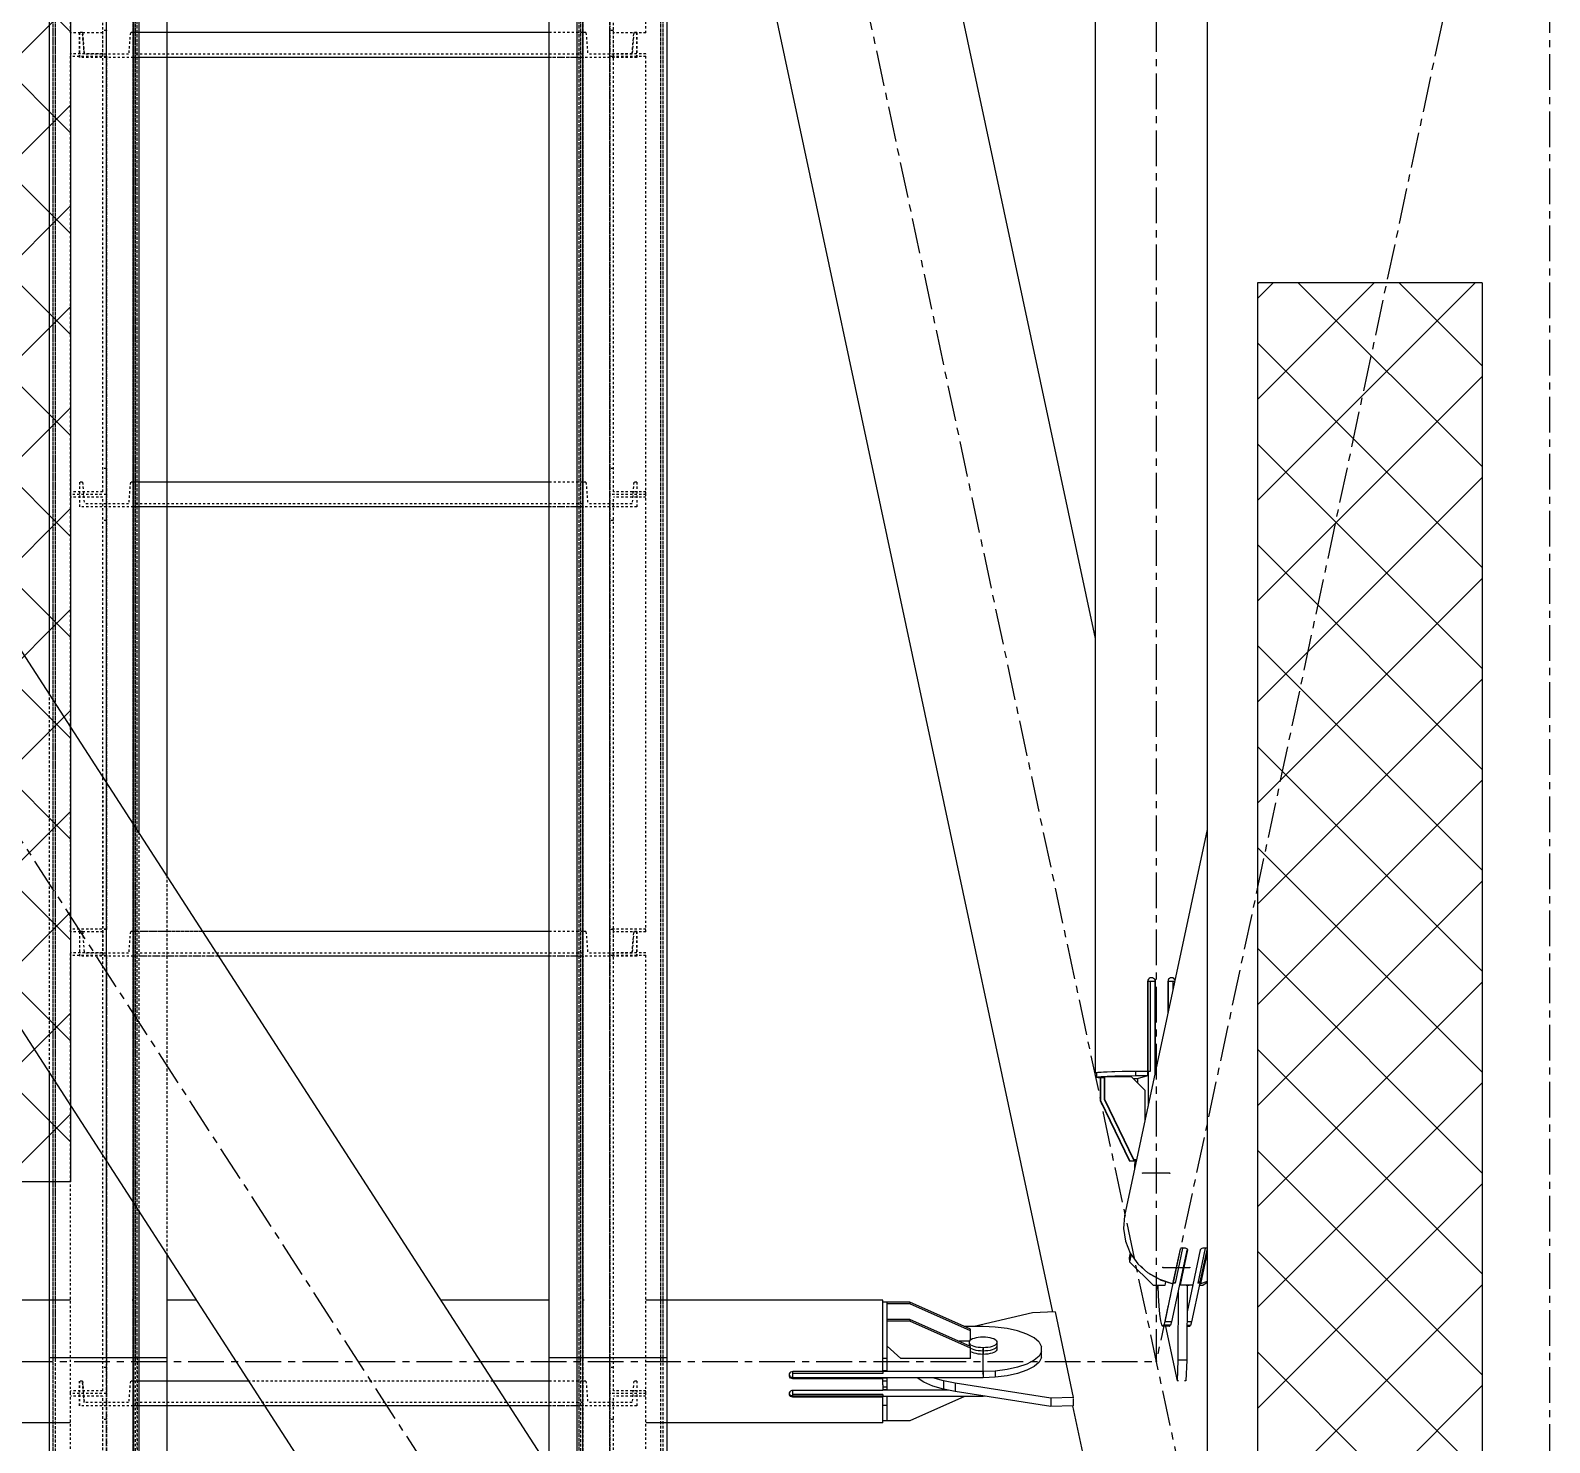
# Model space of a CAD drawing. Header units: millimetres. Extents: x 5143 to 30813, y 232 to 21408.
# Drawn here: x 12032.1 to 12370, y 11212.2 to 11526.4 of the extents above; entities that cross this region are included whole.
import ezdxf

# ---------------------------------------------------------------- set-up
doc = ezdxf.new("R2010")
doc.units = ezdxf.units.MM
doc.header["$LTSCALE"] = 0.25
for name, pattern in [('CENTER', [50.8, 31.75, -6.35, 6.35, -6.35]), ('HIDDEN', [9.525, 6.35, -3.175]), ('XKITLINE00', [0]), ('XKITLINE02', [4, 2, -2]), ('XKITLINE03', [6, 3, -1, 1, -1])]:
    doc.linetypes.add(name, pattern=pattern)

msp = doc.modelspace()

# ---------------------------------------------------------------- hatches: boundary and pattern name
h = msp.add_hatch()
h.set_pattern_fill('ANSI37', color=1, scale=5, style=0)
h.set_pattern_definition([(45, (-68930.315, -4107.69), (-11.22532, 11.22532), []), (135, (-68930.315, -4107.69), (-11.22532, -11.22532), [])])
h.paths.add_polyline_path([(11991.01, 11270.27), (12041.01, 11270.27), (12041.01, 11870.27), (11991.01, 11870.27)])
h = msp.add_hatch()
h.set_pattern_fill('ANSI37', color=1, scale=5, style=0)
h.set_pattern_definition([(45, (-69476.393, -4107.69), (-11.2253202, 11.2253202), []), (135, (-69476.393, -4107.69), (-11.2253202, -11.2253202), [])])
h.paths.add_polyline_path([(12355, 11470.27), (12305, 11470.27), (12305, 10170.27), (12355, 10170.27)])

# ---------------------------------------------------------------- linework, layer by layer
at = {"color": 8, "linetype": 'CENTER'}
for p, q in [((12370, 12689.51), (12370, 11020.27)), ((12282.5, 12050.27), (12282.5, 11230.27)), ((11840, 11640.27), (12370, 10820.27)), ((12370, 11640.27), (12282.5, 11230.27)), ((12196.41, 11633.65), (12370, 10820.27)), ((12285.48, 11272.17), (12279.51, 11272.19)), ((12283.97, 11251.2), (12289.95, 11251.19)), ((12243.98, 11227.5), (12243.98, 11233.05)), ((11927.5, 11230.27), (12282.5, 11230.27))]:
    msp.add_line(p, q, dxfattribs=at)
at = {"color": 3, "linetype": 'XKITLINE02'}
for p, q in [((12037.16, 11231.06), (12037.16, 12049.63)), ((12037.69, 11231.06), (12037.69, 12049.63)), ((12054.92, 11231.06), (12054.92, 12049.63)), ((12055, 11231.06), (12055, 12049.6)), ((12055.46, 11231.06), (12055.46, 12049.63)), ((12055.85, 11231.06), (12055.85, 12049.6)), ((12154.14, 11231.06), (12154.14, 12049.6)), ((12154.54, 11231.06), (12154.54, 12049.63)), ((12154.99, 11231.06), (12154.99, 12049.6)), ((12155.07, 11231.06), (12155.07, 12049.63)), ((12172.3, 11231.06), (12172.3, 12049.63)), ((12172.84, 11231.06), (12172.84, 12049.63)), ((12048.21, 11520.61), (12048.21, 11622.59)), ((12049.01, 11520.61), (12049.01, 11623.17)), ((12160.99, 11520.61), (12160.98, 11623.17)), ((12161.79, 11520.61), (12161.78, 11622.59)), ((12168.98, 11525.85), (12168.98, 11623.17)), ((12041.01, 11525.85), (12041.01, 11618.65)), ((12036.31, 10820.42), (12036.31, 11600.44)), ((12037.16, 10820.42), (12037.16, 11600.44)), ((12037.69, 10820.42), (12037.69, 11600.44)), ((12054.92, 10820.42), (12054.92, 11600.44)), ((12055, 10058.83), (12055.01, 11600.44)), ((12055.46, 10820.42), (12055.46, 11600.44)), ((12055.85, 10058.83), (12055.86, 11600.44)), ((12056.31, 10820.42), (12056.31, 11600.44)), ((12062.5, 10058.83), (12062.51, 11600.44)), ((12147.49, 10058.83), (12147.49, 11600.44)), ((12153.69, 10060.36), (12153.69, 11600.44)), ((12154.14, 10058.83), (12154.14, 11600.44)), ((12154.54, 10060.36), (12154.54, 11600.44)), ((12154.99, 10058.83), (12154.99, 11600.44)), ((12155.07, 10060.36), (12155.07, 11600.44)), ((12172.3, 10060.36), (12172.3, 11600.44)), ((12172.84, 10060.36), (12172.84, 11600.44)), ((12173.69, 10060.36), (12173.69, 11600.44)), ((12048.21, 11525.85), (12041.01, 11525.85)), ((12043.69, 11525.92), (12043.01, 11525.92)), ((12043.01, 11525.92), (12043.01, 11520.42)), ((12043.01, 11525.92), (12043.01, 11520.42)), ((12043.69, 11525.92), (12043.01, 11525.92)), ((12043.01, 11520.42), (12043.01, 11525.92)), ((12043.01, 11525.92), (12043.01, 11520.42)), ((12043.69, 11525.92), (12044.07, 11521.12)), ((12043.69, 11525.92), (12044.07, 11521.12)), ((12044.07, 11521.12), (12043.69, 11525.92)), ((12043.69, 11525.92), (12044.07, 11521.12)), ((12048.2, 11423.75), (12048.2, 11526.42)), ((12049, 11526.42), (12048.2, 11526.42)), ((12049.01, 11526.42), (12048.21, 11526.42)), ((12048.2, 11423.75), (12048.21, 11526.42)), ((12049, 11423.17), (12049, 11526.42)), ((12049, 11423.17), (12049.01, 11526.42)), ((12054.33, 11525.92), (12053.94, 11521.12)), ((12054.33, 11525.92), (12053.94, 11521.12)), ((12054.33, 11525.92), (12053.94, 11521.12)), ((12054.33, 11525.92), (12053.94, 11521.12)), ((12055.01, 11525.92), (12054.33, 11525.92)), ((12055.01, 11525.92), (12054.33, 11525.92)), ((12154.99, 11525.92), (12055.01, 11525.92)), ((12055.01, 11520.42), (12055.01, 11525.92)), ((12062.5, 11525.92), (12055.01, 11525.92)), ((12055.01, 11520.42), (12055.01, 11525.92)), ((12055.01, 11525.92), (12055.01, 11520.42)), ((12055.01, 11525.92), (12055.01, 11520.42)), ((12055.01, 11525.92), (12055.01, 11520.42)), ((12055.01, 11525.92), (12055.01, 11520.42)), ((12154.99, 11525.92), (12147.49, 11525.92)), ((12154.99, 11520.42), (12154.99, 11525.92)), ((12154.99, 11520.42), (12154.99, 11525.92)), ((12154.99, 11525.92), (12154.99, 11520.42)), ((12155.67, 11525.92), (12154.99, 11525.92)), ((12154.99, 11525.92), (12154.99, 11520.42)), ((12154.99, 11525.92), (12154.99, 11520.42)), ((12155.67, 11525.92), (12154.99, 11525.92)), ((12154.99, 11525.92), (12154.99, 11520.42)), ((12155.67, 11525.92), (12156.05, 11521.12)), ((12155.67, 11525.92), (12156.05, 11521.12)), ((12155.67, 11525.92), (12156.05, 11521.12)), ((12155.67, 11525.92), (12156.05, 11521.12)), ((12160.98, 11423.17), (12160.98, 11526.42)), ((12161.78, 11526.42), (12160.98, 11526.42)), ((12160.99, 11423.17), (12160.98, 11526.42)), ((12161.78, 11526.42), (12160.98, 11526.42)), ((12161.78, 11423.75), (12161.78, 11526.42)), ((12161.79, 11423.75), (12161.78, 11526.42)), ((12168.98, 11525.85), (12161.78, 11525.85)), ((12166.31, 11525.92), (12165.92, 11521.12)), ((12166.31, 11525.92), (12165.92, 11521.12)), ((12166.31, 11525.92), (12165.92, 11521.12)), ((12165.92, 11521.12), (12166.31, 11525.92)), ((12166.99, 11525.92), (12166.31, 11525.92)), ((12166.99, 11525.92), (12166.31, 11525.92)), ((12166.99, 11525.92), (12166.99, 11520.42)), ((12166.99, 11525.92), (12166.99, 11520.42)), ((12166.99, 11525.92), (12166.99, 11520.42)), ((12166.99, 11520.42), (12166.99, 11525.92)), ((12041, 11423.17), (12041, 11521.2)), ((12048.2, 11521.2), (12041, 11521.2)), ((12048.21, 11521.2), (12041.01, 11521.2)), ((12041, 11423.17), (12041.01, 11521.2)), ((12049, 11520.62), (12041, 11520.62)), ((12049.01, 11520.62), (12041.01, 11520.62)), ((12055.01, 11520.42), (12043.01, 11520.42)), ((12055.01, 11520.42), (12043.01, 11520.42)), ((12053.94, 11521.12), (12044.07, 11521.12)), ((12053.94, 11521.12), (12044.07, 11521.12)), ((12049.01, 11520.61), (12048.21, 11520.61)), ((12154.99, 11521.12), (12055.01, 11521.12)), ((12154.99, 11521.12), (12055.01, 11521.12)), ((12154.99, 11520.42), (12055.01, 11520.42)), ((12062.5, 11520.42), (12055.01, 11520.42)), ((12154.99, 11520.42), (12147.49, 11520.42)), ((12166.99, 11520.42), (12154.99, 11520.42)), ((12166.99, 11520.42), (12154.99, 11520.42)), ((12165.92, 11521.12), (12156.05, 11521.12)), ((12165.92, 11521.12), (12156.05, 11521.12)), ((12168.98, 11520.62), (12160.98, 11520.62)), ((12168.98, 11520.62), (12160.98, 11520.62)), ((12161.79, 11520.61), (12160.99, 11520.61)), ((12168.98, 11521.2), (12161.78, 11521.2)), ((12168.98, 11521.2), (12161.78, 11521.2)), ((12168.98, 11423.17), (12168.98, 11521.2)), ((12168.99, 11423.17), (12168.98, 11521.2)), ((12355, 11470.27), (12305, 11470.27)), ((12305, 11470.27), (12305, 10170.27)), ((12355, 11470.27), (12355, 10170.27)), ((12049, 11428.97), (12048.2, 11428.97)), ((12049, 11428.97), (12048.2, 11428.97)), ((12161.78, 11428.97), (12160.98, 11428.97)), ((12161.79, 11428.97), (12160.99, 11428.97)), ((12043.69, 11425.92), (12043.01, 11425.92)), ((12043.01, 11425.92), (12043.01, 11420.42)), ((12043.01, 11425.92), (12043.01, 11420.42)), ((12043.69, 11425.92), (12043.01, 11425.92)), ((12043.01, 11425.92), (12043.01, 11420.42)), ((12043.01, 11425.92), (12043.01, 11420.42)), ((12043.69, 11425.92), (12044.07, 11421.12)), ((12043.69, 11425.92), (12044.07, 11421.12)), ((12043.69, 11425.92), (12044.07, 11421.12)), ((12043.69, 11425.92), (12044.07, 11421.12)), ((12054.33, 11425.92), (12053.94, 11421.12)), ((12054.33, 11425.92), (12053.94, 11421.12)), ((12054.33, 11425.92), (12053.94, 11421.12)), ((12054.33, 11425.92), (12053.94, 11421.12)), ((12055.01, 11425.92), (12054.33, 11425.92)), ((12055.01, 11425.92), (12054.33, 11425.92)), ((12154.99, 11425.92), (12055.01, 11425.92)), ((12055.01, 11420.42), (12055.01, 11425.92)), ((12062.5, 11425.92), (12055.01, 11425.92)), ((12055.01, 11420.42), (12055.01, 11425.92)), ((12055.01, 11425.92), (12055.01, 11420.42)), ((12055.01, 11425.92), (12055.01, 11420.42)), ((12055.01, 11425.92), (12055.01, 11420.42)), ((12055.01, 11425.92), (12055.01, 11420.42)), ((12154.99, 11425.92), (12147.49, 11425.92)), ((12154.99, 11420.42), (12154.99, 11425.92)), ((12154.99, 11420.42), (12154.99, 11425.92)), ((12154.99, 11425.92), (12154.99, 11420.42)), ((12155.67, 11425.92), (12154.99, 11425.92)), ((12154.99, 11425.92), (12154.99, 11420.42)), ((12154.99, 11425.92), (12154.99, 11420.42)), ((12155.67, 11425.92), (12154.99, 11425.92)), ((12154.99, 11425.92), (12154.99, 11420.42)), ((12155.67, 11425.92), (12156.05, 11421.12)), ((12155.67, 11425.92), (12156.05, 11421.12)), ((12155.67, 11425.92), (12156.05, 11421.12)), ((12155.67, 11425.92), (12156.05, 11421.12)), ((12166.31, 11425.92), (12165.92, 11421.12)), ((12166.31, 11425.92), (12165.92, 11421.12)), ((12166.31, 11425.92), (12165.92, 11421.12)), ((12166.31, 11425.92), (12165.92, 11421.12)), ((12166.99, 11425.92), (12166.31, 11425.92)), ((12166.99, 11425.92), (12166.31, 11425.92)), ((12166.99, 11425.92), (12166.99, 11420.42)), ((12166.99, 11425.92), (12166.99, 11420.42)), ((12166.99, 11425.92), (12166.99, 11420.42)), ((12166.99, 11425.92), (12166.99, 11420.42)), ((12048.2, 11423.75), (12041, 11423.75)), ((12049, 11423.17), (12041, 11423.17)), ((12048.2, 11423.75), (12041, 11423.75)), ((12041, 11325.85), (12041, 11423.17)), ((12049, 11423.17), (12041, 11423.17)), ((12041.01, 11325.85), (12041.01, 11423.17)), ((12049.01, 11423.17), (12041.01, 11423.17)), ((12049, 11423.17), (12041, 11423.17)), ((12048.2, 11422.59), (12041, 11422.59)), ((12048.21, 11422.59), (12041.01, 11422.59)), ((12053.94, 11421.12), (12044.07, 11421.12)), ((12053.94, 11421.12), (12044.07, 11421.12)), ((12048.2, 11320.61), (12048.2, 11422.59)), ((12048.21, 11320.61), (12048.21, 11422.59)), ((12049, 11356.91), (12049, 11423.17)), ((12049.01, 11356.91), (12049.01, 11423.17)), ((12154.99, 11421.12), (12055.01, 11421.12)), ((12154.99, 11421.12), (12055.01, 11421.12)), ((12165.92, 11421.12), (12156.05, 11421.12)), ((12165.92, 11421.12), (12156.05, 11421.12)), ((12160.98, 11320.61), (12160.98, 11423.17)), ((12168.98, 11423.17), (12160.98, 11423.17)), ((12168.98, 11423.17), (12160.98, 11423.17)), ((12160.99, 11320.61), (12160.98, 11423.17)), ((12168.98, 11423.17), (12160.98, 11423.17)), ((12168.99, 11423.17), (12160.99, 11423.17)), ((12168.98, 11423.75), (12161.78, 11423.75)), ((12161.78, 11320.61), (12161.78, 11422.59)), ((12168.98, 11422.59), (12161.78, 11422.59)), ((12168.99, 11423.75), (12161.79, 11423.75)), ((12161.79, 11320.61), (12161.78, 11422.59)), ((12168.98, 11422.59), (12161.78, 11422.59)), ((12168.98, 11325.85), (12168.98, 11423.17)), ((12168.98, 11325.85), (12168.98, 11423.17)), ((12055.01, 11420.42), (12043.01, 11420.42)), ((12055.01, 11420.42), (12043.01, 11420.42)), ((12154.99, 11420.42), (12055.01, 11420.42)), ((12062.5, 11420.42), (12055.01, 11420.42)), ((12154.99, 11420.42), (12147.49, 11420.42)), ((12166.99, 11420.42), (12154.99, 11420.42)), ((12166.99, 11420.42), (12154.99, 11420.42)), ((12049, 11417.35), (12048.2, 11417.35)), ((12049.01, 11417.35), (12048.21, 11417.35)), ((12161.78, 11417.35), (12160.98, 11417.35)), ((12161.78, 11417.35), (12160.98, 11417.35)), ((12036.31, 11294.47), (12036.31, 11378.62)), ((12041, 11369.29), (12041, 11325.85)), ((12041.01, 11369.29), (12041.01, 11325.85)), ((12048.2, 11358.15), (12048.2, 11320.61)), ((12048.21, 11358.15), (12048.21, 11320.61)), ((12049, 11320.61), (12049, 11356.91)), ((12049.01, 11320.61), (12049.01, 11356.91)), ((12056.31, 11263.53), (12056.31, 11347.68)), ((12062.5, 11253.94), (12062.5, 11338.09)), ((12049, 11326.43), (12041, 11326.43)), ((12049.01, 11326.43), (12041.01, 11326.43)), ((12049, 11326.42), (12048.2, 11326.42)), ((12048.2, 11223.75), (12048.2, 11326.42)), ((12049.01, 11326.42), (12048.21, 11326.42)), ((12048.2, 11223.75), (12048.21, 11326.42)), ((12049, 11223.17), (12049, 11326.42)), ((12049, 11225.07), (12049.01, 11326.42)), ((12168.98, 11326.43), (12160.98, 11326.43)), ((12160.98, 11223.17), (12160.98, 11326.42)), ((12161.78, 11326.42), (12160.98, 11326.42)), ((12168.98, 11326.43), (12160.98, 11326.43)), ((12160.99, 11223.17), (12160.98, 11326.42)), ((12161.78, 11326.42), (12160.98, 11326.42)), ((12161.78, 11223.75), (12161.78, 11326.42)), ((12161.79, 11223.75), (12161.78, 11326.42)), ((12048.2, 11325.85), (12041, 11325.85)), ((12048.21, 11325.85), (12041.01, 11325.85)), ((12043.69, 11325.92), (12043.01, 11325.92)), ((12043.01, 11325.92), (12043.01, 11320.42)), ((12043.01, 11325.92), (12043.01, 11320.42)), ((12043.69, 11325.92), (12043.01, 11325.92)), ((12043.01, 11325.92), (12043.01, 11320.42)), ((12043.01, 11325.92), (12043.01, 11320.42)), ((12043.69, 11325.92), (12044.07, 11321.12)), ((12043.69, 11325.92), (12044.07, 11321.12)), ((12043.69, 11325.92), (12044.07, 11321.12)), ((12043.69, 11325.92), (12044.07, 11321.12)), ((12054.33, 11325.92), (12053.94, 11321.12)), ((12054.33, 11325.92), (12053.94, 11321.12)), ((12054.33, 11325.92), (12053.94, 11321.12)), ((12054.33, 11325.92), (12053.94, 11321.12)), ((12055.01, 11325.92), (12054.33, 11325.92)), ((12055.01, 11325.92), (12054.33, 11325.92)), ((12154.99, 11325.92), (12055.01, 11325.92)), ((12055.01, 11320.42), (12055.01, 11325.92)), ((12070.37, 11325.92), (12055.01, 11325.92)), ((12055.01, 11320.42), (12055.01, 11325.92)), ((12055.01, 11325.92), (12055.01, 11320.42)), ((12055.01, 11325.92), (12055.01, 11320.42)), ((12055.01, 11325.92), (12055.01, 11320.42)), ((12055.01, 11325.92), (12055.01, 11320.42)), ((12154.99, 11325.92), (12147.49, 11325.92)), ((12154.99, 11320.42), (12154.99, 11325.92)), ((12154.99, 11320.42), (12154.99, 11325.92)), ((12154.99, 11325.92), (12154.99, 11320.42)), ((12155.67, 11325.92), (12154.99, 11325.92)), ((12154.99, 11325.92), (12154.99, 11320.42)), ((12154.99, 11325.92), (12154.99, 11320.42)), ((12155.67, 11325.92), (12154.99, 11325.92)), ((12154.99, 11325.92), (12154.99, 11320.42)), ((12155.67, 11325.92), (12156.05, 11321.12)), ((12155.67, 11325.92), (12156.05, 11321.12)), ((12155.67, 11325.92), (12156.05, 11321.12)), ((12155.67, 11325.92), (12156.05, 11321.12)), ((12168.98, 11325.85), (12161.78, 11325.85)), ((12168.98, 11325.85), (12161.78, 11325.85)), ((12166.31, 11325.92), (12165.92, 11321.12)), ((12166.31, 11325.92), (12165.92, 11321.12)), ((12166.31, 11325.92), (12165.92, 11321.12)), ((12165.92, 11321.12), (12166.31, 11325.92)), ((12166.99, 11325.92), (12166.31, 11325.92)), ((12166.99, 11325.92), (12166.31, 11325.92)), ((12166.99, 11325.92), (12166.99, 11320.42)), ((12166.99, 11325.92), (12166.99, 11320.42)), ((12166.99, 11325.92), (12166.99, 11320.42)), ((12166.99, 11320.42), (12166.99, 11325.92)), ((12048.2, 11321.2), (12041, 11321.2)), ((12041, 11316.58), (12041, 11321.2)), ((12048.21, 11321.2), (12041.01, 11321.2)), ((12041.01, 11316.58), (12041.01, 11321.2)), ((12049, 11320.62), (12041, 11320.62)), ((12049.01, 11320.62), (12041.01, 11320.62)), ((12055.01, 11320.42), (12043.01, 11320.42)), ((12055.01, 11320.42), (12043.01, 11320.42)), ((12053.94, 11321.12), (12044.07, 11321.12)), ((12053.94, 11321.12), (12044.07, 11321.12)), ((12049, 11320.61), (12048.2, 11320.61)), ((12049.01, 11320.61), (12048.21, 11320.61)), ((12154.99, 11321.12), (12055.01, 11321.12)), ((12154.99, 11321.12), (12055.01, 11321.12)), ((12154.99, 11320.42), (12055.01, 11320.42)), ((12073.93, 11320.42), (12055.01, 11320.42)), ((12154.99, 11320.42), (12147.49, 11320.42)), ((12166.99, 11320.42), (12154.99, 11320.42)), ((12166.99, 11320.42), (12154.99, 11320.42)), ((12165.92, 11321.12), (12156.05, 11321.12)), ((12165.92, 11321.12), (12156.05, 11321.12)), ((12168.98, 11320.62), (12160.98, 11320.62)), ((12161.78, 11320.61), (12160.98, 11320.61)), ((12168.98, 11320.62), (12160.98, 11320.62)), ((12161.79, 11320.61), (12160.99, 11320.61)), ((12168.98, 11321.2), (12161.78, 11321.2)), ((12168.98, 11321.2), (12161.78, 11321.2)), ((12168.98, 11223.17), (12168.98, 11321.2)), ((12168.99, 11223.17), (12168.98, 11321.2)), ((12041, 11223.17), (12041, 11316.58)), ((12041, 11223.17), (12041.01, 11316.58)), ((12049, 11318.1), (12049, 11223.17)), ((12049, 11223.17), (12049.01, 11318.1)), ((12037.16, 10945.77), (12037.16, 11231.06)), ((12037.69, 10945.24), (12037.69, 11231.06)), ((12049, 11228.97), (12048.2, 11228.97)), ((12049, 11228.97), (12048.2, 11228.97)), ((12054.92, 10928), (12054.92, 11231.06)), ((12062.5, 11231.06), (12055, 11231.06)), ((12055, 11231.06), (12055, 10409.49)), ((12055, 10926.62), (12055, 11231.06)), ((12062.5, 11231.06), (12055, 11231.06)), ((12055.46, 10927.47), (12055.46, 11231.06)), ((12055.85, 11231.06), (12055.85, 10409.49)), ((12062.5, 10797.42), (12062.5, 11231.06)), ((12147.49, 10433.94), (12147.49, 11231.06)), ((12153.69, 10443.53), (12153.69, 11231.06)), ((12154.99, 11231.06), (12153.69, 11231.06)), ((12154.99, 11231.06), (12153.69, 11231.06)), ((12154.14, 10409.49), (12154.14, 11231.06)), ((12154.54, 10409.49), (12154.54, 11231.06)), ((12154.99, 10409.49), (12154.99, 11231.06)), ((12155.07, 10409.49), (12155.07, 11231.06)), ((12161.78, 11228.97), (12160.98, 11228.97)), ((12161.79, 11228.97), (12160.99, 11228.97)), ((12172.3, 10409.49), (12172.3, 11231.06)), ((12172.84, 10409.49), (12172.84, 11231.06)), ((12173.69, 10474.48), (12173.69, 11231.06)), ((12043.69, 11225.92), (12043.01, 11225.92)), ((12043.01, 11225.92), (12043.01, 11220.42)), ((12043.01, 11220.42), (12043.01, 11225.92)), ((12043.69, 11225.92), (12043.01, 11225.92)), ((12043.01, 11225.92), (12043.01, 11220.42)), ((12043.01, 11225.92), (12043.01, 11220.42)), ((12043.69, 11225.92), (12044.07, 11221.12)), ((12044.07, 11221.12), (12043.69, 11225.92)), ((12043.69, 11225.92), (12044.07, 11221.12)), ((12043.69, 11225.92), (12044.07, 11221.12)), ((12054.33, 11225.92), (12053.94, 11221.12)), ((12054.33, 11225.92), (12053.94, 11221.12)), ((12054.33, 11225.92), (12053.94, 11221.12)), ((12054.33, 11225.92), (12053.94, 11221.12)), ((12055.01, 11225.92), (12054.33, 11225.92)), ((12055.01, 11225.92), (12054.33, 11225.92)), ((12154.99, 11225.92), (12055.01, 11225.92)), ((12055.01, 11220.42), (12055.01, 11225.92)), ((12062.5, 11225.92), (12055.01, 11225.92)), ((12055.01, 11220.42), (12055.01, 11225.92)), ((12055.01, 11225.92), (12055.01, 11220.42)), ((12055.01, 11220.42), (12055.01, 11225.92)), ((12055.01, 11225.92), (12055.01, 11220.42)), ((12055.01, 11225.92), (12055.01, 11220.42)), ((12135.01, 11225.92), (12080.61, 11225.92)), ((12154.99, 11225.92), (12147.49, 11225.92)), ((12154.99, 11220.42), (12154.99, 11225.92)), ((12154.99, 11220.42), (12154.99, 11225.92)), ((12154.99, 11225.92), (12154.99, 11220.42)), ((12155.67, 11225.92), (12154.99, 11225.92)), ((12154.99, 11225.92), (12154.99, 11220.42)), ((12154.99, 11225.92), (12154.99, 11220.42)), ((12155.67, 11225.92), (12154.99, 11225.92)), ((12154.99, 11225.92), (12154.99, 11220.42)), ((12155.67, 11225.92), (12156.05, 11221.12)), ((12155.67, 11225.92), (12156.05, 11221.12)), ((12155.67, 11225.92), (12156.05, 11221.12)), ((12155.67, 11225.92), (12156.05, 11221.12)), ((12166.31, 11225.92), (12165.92, 11221.12)), ((12166.31, 11225.92), (12165.92, 11221.12)), ((12166.31, 11225.92), (12165.92, 11221.12)), ((12166.31, 11225.92), (12165.92, 11221.12)), ((12166.99, 11225.92), (12166.31, 11225.92)), ((12166.99, 11225.92), (12166.31, 11225.92)), ((12166.99, 11225.92), (12166.99, 11220.42)), ((12166.99, 11225.92), (12166.99, 11220.42)), ((12166.99, 11225.92), (12166.99, 11220.42)), ((12166.99, 11225.92), (12166.99, 11220.42)), ((12048.2, 11223.75), (12041, 11223.75)), ((12048.2, 11223.75), (12041, 11223.75)), ((12041, 11125.85), (12041, 11223.17)), ((12049, 11223.17), (12041, 11223.17)), ((12049, 11223.17), (12041, 11223.17)), ((12041.01, 11125.85), (12041.01, 11223.17)), ((12049.01, 11223.17), (12041.01, 11223.17)), ((12049, 11223.17), (12041, 11223.17)), ((12048.2, 11222.59), (12041, 11222.59)), ((12048.21, 11222.59), (12041.01, 11222.59)), ((12048.2, 11120.61), (12048.2, 11222.59)), ((12048.21, 11123.52), (12048.21, 11222.59)), ((12049, 11120.61), (12049, 11223.17)), ((12049.01, 11120.61), (12049.01, 11223.17)), ((12160.98, 11120.61), (12160.98, 11223.17)), ((12168.98, 11223.17), (12160.98, 11223.17)), ((12168.98, 11223.17), (12160.98, 11223.17)), ((12160.99, 11120.61), (12160.98, 11223.17)), ((12168.98, 11223.17), (12160.98, 11223.17)), ((12168.99, 11223.17), (12160.99, 11223.17)), ((12168.98, 11223.75), (12161.78, 11223.75)), ((12161.78, 11120.61), (12161.78, 11222.59)), ((12168.98, 11222.59), (12161.78, 11222.59)), ((12168.99, 11223.75), (12161.79, 11223.75)), ((12161.79, 11120.61), (12161.78, 11222.59)), ((12168.98, 11222.59), (12161.78, 11222.59)), ((12168.98, 11125.85), (12168.98, 11223.17)), ((12168.98, 11125.85), (12168.98, 11223.17)), ((12055.01, 11220.42), (12043.01, 11220.42)), ((12055.01, 11220.42), (12043.01, 11220.42)), ((12053.94, 11221.12), (12044.07, 11221.12)), ((12053.94, 11221.12), (12044.07, 11221.12)), ((12154.99, 11221.12), (12055.01, 11221.12)), ((12154.99, 11221.12), (12055.01, 11221.12)), ((12154.99, 11220.42), (12055.01, 11220.42)), ((12062.5, 11220.42), (12055.01, 11220.42)), ((12138.56, 11220.42), (12084.17, 11220.42)), ((12154.99, 11220.42), (12147.49, 11220.42)), ((12166.99, 11220.42), (12154.99, 11220.42)), ((12166.99, 11220.42), (12154.99, 11220.42)), ((12165.92, 11221.12), (12156.05, 11221.12)), ((12165.92, 11221.12), (12156.05, 11221.12)), ((12049, 11217.35), (12048.2, 11217.35)), ((12049.01, 11217.35), (12048.21, 11217.35)), ((12161.78, 11217.35), (12160.98, 11217.35)), ((12161.78, 11217.35), (12160.98, 11217.35))]:
    msp.add_line(p, q, dxfattribs=at)
at = {"color": 1, "linetype": 'XKITLINE03'}
for p, q in [((12049.01, 11231.06), (12049.01, 12049.63)), ((12055, 12049.6), (12055, 11231.06)), ((12154.99, 11231.06), (12154.99, 12049.6)), ((12160.99, 11231.06), (12160.99, 12049.63)), ((12049.01, 10820.42), (12049.01, 11600.44)), ((12055.01, 11600.44), (12055, 10058.83)), ((12154.99, 10058.83), (12154.99, 11600.44)), ((12160.99, 11600.44), (12160.99, 10060.36)), ((12049, 11520.62), (12049, 11423.17)), ((12049.01, 11520.62), (12049, 11423.17)), ((12154.99, 11520.42), (12055.01, 11520.42)), ((12154.99, 11520.42), (12055.01, 11520.42)), ((12055.01, 11520.42), (12055.01, 11520.42)), ((12055.01, 11520.42), (12055.01, 11520.42)), ((12154.99, 11520.42), (12154.99, 11520.42)), ((12154.99, 11520.42), (12154.99, 11520.42)), ((12160.98, 11423.17), (12160.98, 11520.62)), ((12160.99, 11423.17), (12160.98, 11520.62)), ((12049, 11423.17), (12049, 11326.43)), ((12049.01, 11423.17), (12049.01, 11326.43)), ((12160.98, 11326.43), (12160.98, 11423.17)), ((12160.98, 11326.43), (12160.98, 11423.17)), ((12154.99, 11420.42), (12055.01, 11420.42)), ((12154.99, 11420.42), (12055.01, 11420.42)), ((12055.01, 11420.42), (12055.01, 11420.42)), ((12055.01, 11420.42), (12055.01, 11420.42)), ((12154.99, 11420.42), (12154.99, 11420.42)), ((12154.99, 11420.42), (12154.99, 11420.42)), ((12049, 11320.62), (12049, 11223.17)), ((12049.01, 11320.62), (12049, 11223.17)), ((12154.99, 11320.42), (12055.01, 11320.42)), ((12154.99, 11320.42), (12055.01, 11320.42)), ((12055.01, 11320.42), (12055.01, 11320.42)), ((12055.01, 11320.42), (12055.01, 11320.42)), ((12154.99, 11320.42), (12154.99, 11320.42)), ((12154.99, 11320.42), (12154.99, 11320.42)), ((12160.98, 11223.17), (12160.98, 11320.62)), ((12160.99, 11223.17), (12160.98, 11320.62)), ((12055, 11231.06), (12055, 10409.49)), ((12154.99, 10409.49), (12154.99, 11231.06)), ((12160.99, 10409.49), (12160.99, 11231.06)), ((12049, 11223.17), (12049, 11126.43)), ((12049.01, 11223.17), (12049.01, 11126.43)), ((12160.98, 11126.43), (12160.98, 11223.17)), ((12160.98, 11126.43), (12160.98, 11223.17)), ((12154.99, 11220.42), (12055.01, 11220.42)), ((12154.99, 11220.42), (12055.01, 11220.42)), ((12055.01, 11220.42), (12055.01, 11220.42)), ((12055.01, 11220.42), (12055.01, 11220.42)), ((12154.99, 11220.42), (12154.99, 11220.42)), ((12154.99, 11220.42), (12154.99, 11220.42))]:
    msp.add_line(p, q, dxfattribs=at)
at = {"color": 7, "linetype": 'XKITLINE00'}
for p, q in [((12036.31, 11378.62), (12036.31, 11617.44)), ((12056.31, 11347.68), (12056.31, 11617.44)), ((12062.5, 11338.09), (12062.5, 11617.44)), ((12147.49, 11231.06), (12147.49, 11617.44)), ((12153.69, 11231.06), (12153.69, 11617.44)), ((12173.69, 11231.06), (12173.69, 11617.44)), ((12147.49, 11525.92), (12062.5, 11525.92)), ((12147.49, 11520.42), (12062.5, 11520.42)), ((12147.49, 11425.92), (12062.5, 11425.92)), ((12147.49, 11420.42), (12062.5, 11420.42)), ((12147.49, 11325.92), (12070.37, 11325.92)), ((12147.49, 11320.42), (12073.93, 11320.42)), ((12036.31, 11231.06), (12036.31, 11294.47)), ((12056.31, 11231.06), (12056.31, 11263.53)), ((12062.5, 11231.06), (12062.5, 11253.94)), ((12036.31, 11129.1), (12036.31, 11231.06)), ((12056.31, 11231.06), (12036.31, 11231.06)), ((12056.31, 11231.06), (12036.31, 11231.06)), ((12062.5, 11231.06), (12056.31, 11231.06)), ((12056.31, 11115.48), (12056.31, 11231.06)), ((12062.5, 11231.06), (12056.31, 11231.06)), ((12062.5, 11111.25), (12062.5, 11231.06)), ((12147.49, 11206.61), (12147.49, 11231.06)), ((12153.69, 11231.06), (12147.49, 11231.06)), ((12153.69, 11231.06), (12147.49, 11231.06)), ((12153.69, 11197.02), (12153.69, 11231.06)), ((12173.69, 11231.06), (12153.69, 11231.06)), ((12173.69, 11231.06), (12153.69, 11231.06)), ((12173.69, 11166.07), (12173.69, 11231.06)), ((12080.61, 11225.92), (12062.5, 11225.92)), ((12147.49, 11225.92), (12135.01, 11225.92)), ((12084.17, 11220.42), (12062.5, 11220.42)), ((12147.49, 11220.42), (12138.56, 11220.42))]:
    msp.add_line(p, q, dxfattribs=at)
at = {"color": 8, "linetype": 'XKITLINE00'}
for p, q in [((12268.9, 11607.78), (12268.9, 11294.5)), ((12293.8, 11603.4), (12293.8, 11020.27)), ((12226.42, 11590.13), (12268.9, 11391.11)), ((12186.36, 11583.61), (12259.42, 11241.28)), ((11986.68, 11455.4), (12266.76, 11022.07)), ((11948.33, 11430.58), (12228.41, 10997.26)), ((12293.8, 11348.62), (12275.45, 11262.65)), ((12280.65, 11315.09), (12280.58, 11314.82)), ((12280.58, 11314.82), (12280.58, 11294.83)), ((12280.64, 11314.81), (12280.58, 11314.79)), ((12281.12, 11314.82), (12280.64, 11314.81)), ((12280.64, 11314.81), (12280.64, 11294.82)), ((12280.75, 11315.32), (12280.65, 11315.09)), ((12280.94, 11315.51), (12280.75, 11315.32)), ((12281.18, 11315.63), (12280.94, 11315.51)), ((12281.12, 11314.82), (12281.12, 11294.82)), ((12282.16, 11314.81), (12281.12, 11314.82)), ((12281.39, 11315.66), (12281.15, 11315.62)), ((12281.44, 11315.67), (12281.18, 11315.63)), ((12281.65, 11315.62), (12281.39, 11315.66)), ((12281.7, 11315.63), (12281.44, 11315.67)), ((12281.89, 11315.5), (12281.65, 11315.62)), ((12281.94, 11315.51), (12281.7, 11315.63)), ((12282.08, 11315.31), (12281.89, 11315.5)), ((12282.13, 11315.32), (12281.94, 11315.51)), ((12282.08, 11315.31), (12282.2, 11315.07)), ((12282.13, 11315.32), (12282.25, 11315.09)), ((12282.16, 11314.81), (12282.16, 11294.11)), ((12282.25, 11315.09), (12282.2, 11315.07)), ((12282.2, 11315.07), (12282.24, 11314.81)), ((12282.29, 11314.82), (12282.24, 11314.81)), ((12282.24, 11314.81), (12282.24, 11294.81)), ((12282.25, 11315.09), (12282.29, 11314.82)), ((12282.29, 11314.82), (12282.29, 11294.83)), ((12285.12, 11315.08), (12285.08, 11314.82)), ((12285.08, 11314.82), (12285.08, 11307.8)), ((12285.15, 11314.81), (12285.08, 11314.79)), ((12285.24, 11315.32), (12285.12, 11315.08)), ((12286.19, 11314.8), (12285.15, 11314.81)), ((12285.15, 11314.81), (12285.15, 11308.11)), ((12285.43, 11315.5), (12285.24, 11315.32)), ((12285.66, 11315.62), (12285.43, 11315.5)), ((12285.87, 11315.65), (12285.64, 11315.61)), ((12285.92, 11315.66), (12285.66, 11315.62)), ((12286.13, 11315.6), (12285.87, 11315.65)), ((12286.18, 11315.62), (12285.92, 11315.66)), ((12286.36, 11315.48), (12286.13, 11315.6)), ((12286.41, 11315.5), (12286.18, 11315.62)), ((12286.19, 11314.8), (12286.19, 11313)), ((12286.58, 11314.8), (12286.19, 11314.8)), ((12286.36, 11315.48), (12286.51, 11315.33)), ((12286.41, 11315.5), (12286.58, 11315.33)), ((12286.51, 11315.33), (12286.55, 11315.29)), ((12286.55, 11315.29), (12286.64, 11315.1)), ((12286.6, 11315.31), (12286.66, 11315.17)), ((12269.51, 11294.58), (12268.9, 11294.5)), ((12268.9, 11294.5), (12268.97, 11294.42)), ((12269.25, 11294.39), (12268.97, 11294.42)), ((12269.49, 11294.54), (12269.25, 11294.47)), ((12269.25, 11294.47), (12269.25, 11293.47)), ((12269.49, 11293.54), (12269.25, 11293.47)), ((12269.56, 11293.4), (12269.25, 11293.47)), ((12270.27, 11294.61), (12269.49, 11294.54)), ((12270.27, 11293.61), (12269.49, 11293.54)), ((12270.77, 11294.66), (12269.51, 11294.58)), ((12270.06, 11293.36), (12269.56, 11293.4)), ((12270.14, 11293.38), (12270.06, 11293.35)), ((12270.06, 11293.35), (12270.06, 11288.36)), ((12270.14, 11293.38), (12270.14, 11288.38)), ((12270.94, 11293.38), (12270.14, 11293.38)), ((12271.57, 11294.67), (12270.27, 11294.61)), ((12271.02, 11293.64), (12270.27, 11293.61)), ((12272.62, 11294.72), (12270.77, 11294.66)), ((12271.03, 11293.64), (12270.94, 11293.62)), ((12270.94, 11293.62), (12270.94, 11288.62)), ((12271.03, 11293.64), (12271.03, 11288.65)), ((12277.01, 11293.63), (12271.03, 11293.64)), ((12271.57, 11293.67), (12271.05, 11293.64)), ((12273.33, 11294.72), (12271.57, 11294.67)), ((12273.33, 11293.73), (12271.57, 11293.67)), ((12274.96, 11294.77), (12272.62, 11294.72)), ((12275.48, 11294.77), (12273.33, 11294.72)), ((12275.48, 11293.77), (12273.33, 11293.73)), ((12277.68, 11294.81), (12274.96, 11294.77)), ((12275.48, 11294.76), (12275.29, 11294.76)), ((12277.92, 11294.8), (12275.48, 11294.77)), ((12277.92, 11293.8), (12275.48, 11293.77)), ((12277.01, 11293.63), (12279.99, 11290.62)), ((12278.27, 11293.14), (12277.49, 11293.15)), ((12280.58, 11294.83), (12277.68, 11294.81)), ((12277.92, 11294.8), (12277.9, 11294.79)), ((12280.55, 11294.82), (12277.92, 11294.8)), ((12277.92, 11294.8), (12277.92, 11293.8)), ((12280.55, 11293.82), (12277.92, 11293.8)), ((12280.55, 11293.82), (12278.27, 11293.14)), ((12278.35, 11293.16), (12278.35, 11292.28)), ((12280.55, 11294.82), (12280.55, 11293.82)), ((12280.67, 11294.82), (12280.64, 11294.82)), ((12281.12, 11294.82), (12280.67, 11294.82)), ((12280.67, 11294.82), (12280.67, 11287.11)), ((12282.27, 11294.82), (12282.16, 11294.79)), ((12282.29, 11294.83), (12282.24, 11294.81)), ((12282.27, 11294.81), (12282.24, 11294.81)), ((12282.27, 11294.82), (12282.27, 11294.6)), ((12282.32, 11294.83), (12282.29, 11294.83)), ((12279.99, 11290.62), (12279.99, 11283.95)), ((12270.14, 11288.38), (12270.06, 11288.36)), ((12270.06, 11288.36), (12276.53, 11274.85)), ((12270.14, 11288.38), (12276.62, 11274.87)), ((12271.03, 11288.65), (12270.94, 11288.62)), ((12270.94, 11288.62), (12277.42, 11275.11)), ((12271.03, 11288.65), (12277.5, 11275.14)), ((12276.62, 11274.87), (12276.53, 11274.85)), ((12277.78, 11274.84), (12276.53, 11274.85)), ((12277.78, 11274.87), (12276.62, 11274.87)), ((12277.5, 11275.14), (12277.42, 11275.11)), ((12278.11, 11275.11), (12277.42, 11275.11)), ((12278.11, 11275.13), (12277.5, 11275.14)), ((12277.66, 11273.17), (12277.65, 11272.98)), ((12277.68, 11273.67), (12277.66, 11273.17)), ((12277.7, 11274.12), (12277.68, 11273.67)), ((12277.74, 11274.51), (12277.7, 11274.12)), ((12277.78, 11274.83), (12277.74, 11274.51)), ((12277.82, 11275.07), (12277.78, 11274.83)), ((12277.83, 11275.11), (12277.82, 11275.07)), ((12278.01, 11275.11), (12278.05, 11274.91)), ((12275.45, 11262.65), (12275.2, 11259.85)), ((12275.2, 11259.85), (12275.64, 11257.05)), ((12275.64, 11257.05), (12276.74, 11254.38)), ((12288.33, 11255.47), (12286.68, 11247.74)), ((12287.99, 11255.46), (12287.87, 11255.38)), ((12288.2, 11255.52), (12287.99, 11255.46)), ((12288.44, 11255.54), (12288.2, 11255.52)), ((12288.33, 11255.47), (12288.24, 11255.52)), ((12289.01, 11255.47), (12288.33, 11255.47)), ((12288.71, 11255.52), (12288.44, 11255.54)), ((12288.97, 11255.48), (12288.71, 11255.52)), ((12289.19, 11255.41), (12288.97, 11255.48)), ((12292.93, 11255.47), (12292.68, 11255.4)), ((12293.19, 11255.51), (12292.93, 11255.47)), ((12293.45, 11255.52), (12293.19, 11255.51)), ((12293.52, 11255.52), (12293.41, 11255.46)), ((12293.67, 11255.5), (12293.45, 11255.52)), ((12293.8, 11255.46), (12293.67, 11255.5)), ((12276.72, 11254.43), (12276.5, 11253.37)), ((12276.5, 11253.37), (12276.53, 11252.45)), ((12276.89, 11254.17), (12276.53, 11252.45)), ((12281.89, 11247.22), (12276.53, 11252.45)), ((12276.74, 11254.38), (12278.44, 11251.99)), ((12289.35, 11255.33), (12285.89, 11239.12)), ((12287.79, 11255.3), (12286.14, 11247.57)), ((12287.87, 11255.38), (12287.79, 11255.3)), ((12289.39, 11255.29), (12287.82, 11247.93)), ((12289.49, 11255.11), (12287.84, 11247.37)), ((12289.37, 11255.32), (12289.19, 11255.41)), ((12289.37, 11255.32), (12289.47, 11255.21)), ((12289.47, 11255.21), (12289.49, 11255.11)), ((12292.28, 11255.1), (12290.63, 11247.37)), ((12293.41, 11255.46), (12291.76, 11247.73)), ((12293.8, 11255.45), (12292.2, 11247.97)), ((12292.34, 11255.21), (12292.28, 11255.1)), ((12293.8, 11255.18), (12292.29, 11248.14)), ((12293.8, 11254.5), (12292.31, 11247.55)), ((12292.48, 11255.31), (12292.34, 11255.21)), ((12292.68, 11255.4), (12292.48, 11255.31)), ((12293.41, 11255.46), (12292.89, 11255.46)), ((12280.66, 11249.99), (12278.44, 11251.99)), ((12278.99, 11251.5), (12279.06, 11251.41)), ((12279.49, 11251.05), (12279.06, 11251.41)), ((12283.29, 11248.49), (12280.66, 11249.99)), ((12281.1, 11249.7), (12280.93, 11249.84)), ((12283.29, 11248.49), (12281.1, 11249.7)), ((12284.38, 11247.21), (12281.89, 11247.22)), ((12282.6, 11247.22), (12282.91, 11245.77)), ((12282.86, 11247.22), (12282.94, 11244.9)), ((12286.14, 11247.57), (12283.29, 11248.49)), ((12283.46, 11248.39), (12283.3, 11248.49)), ((12283.47, 11248.43), (12283.46, 11248.39)), ((12286.04, 11247.56), (12283.46, 11248.39)), ((12284.56, 11248.04), (12284.38, 11247.21)), ((12286.23, 11247.74), (12284.39, 11239.12)), ((12286.05, 11247.6), (12286.04, 11247.56)), ((12286.22, 11247.97), (12286.23, 11247.74)), ((12286.68, 11247.74), (12286.23, 11247.98)), ((12286.68, 11247.74), (12286.23, 11247.74)), ((12287.38, 11246.13), (12287.31, 11230.56)), ((12287.73, 11247.75), (12287.74, 11247.28)), ((12287.83, 11247.67), (12287.74, 11247.28)), ((12288.44, 11247.23), (12287.74, 11247.28)), ((12287.81, 11248.14), (12287.83, 11247.67)), ((12287.82, 11247.93), (12287.84, 11247.37)), ((12289.24, 11247.23), (12287.84, 11247.37)), ((12288.46, 11247.31), (12288.44, 11247.23)), ((12289.14, 11247.21), (12288.44, 11247.23)), ((12289.84, 11247.22), (12289.14, 11247.21)), ((12290.63, 11247.37), (12289.24, 11247.23)), ((12289.38, 11247.21), (12289.3, 11230.56)), ((12290.64, 11247.37), (12289.35, 11241.35)), ((12289.85, 11247.29), (12289.84, 11247.22)), ((12290.53, 11247.27), (12289.84, 11247.22)), ((12292.21, 11247.73), (12290.37, 11239.11)), ((12290.55, 11247.36), (12290.53, 11247.27)), ((12292.2, 11247.97), (12291.76, 11247.73)), ((12292.21, 11247.73), (12291.76, 11247.73)), ((12292.85, 11247.19), (12292.09, 11247.19)), ((12292.2, 11247.97), (12292.21, 11247.73)), ((12292.21, 11247.73), (12292.22, 11247.54)), ((12292.3, 11247.93), (12292.22, 11247.54)), ((12292.31, 11247.57), (12292.22, 11247.54)), ((12292.29, 11248.37), (12292.3, 11247.93)), ((12292.29, 11248.14), (12292.31, 11247.55)), ((12293.8, 11248.04), (12292.31, 11247.55)), ((12293.8, 11247.84), (12292.85, 11247.19)), ((12041.01, 11243.9), (11988.31, 11243.9)), ((12055, 11243.9), (12054.72, 11243.9)), ((12068.99, 11243.9), (12062.5, 11243.9)), ((12147.49, 11243.9), (12123.38, 11243.9)), ((12155.27, 11243.9), (12154.99, 11243.9)), ((12221.68, 11243.9), (12168.99, 11243.9)), ((12221.68, 11228.07), (12221.68, 11243.9)), ((12222.68, 11243.48), (12221.68, 11243.48)), ((12222.68, 11239.29), (12222.68, 11243.48)), ((12227.68, 11243.47), (12222.68, 11243.47)), ((12227.68, 11243.08), (12222.68, 11243.08)), ((12227.68, 11243.47), (12227.68, 11243.08)), ((12241.18, 11237.46), (12227.68, 11243.47)), ((12241.18, 11237.08), (12227.68, 11243.08)), ((12282.94, 11244.9), (12283.07, 11242.65)), ((12283.07, 11242.65), (12283.25, 11240.78)), ((12227.68, 11239.65), (12222.68, 11239.65)), ((12222.68, 11239.29), (12222.68, 11239.27)), ((12227.68, 11239.27), (12222.68, 11239.27)), ((12222.68, 11239.27), (12222.68, 11239.25)), ((12222.68, 11233.62), (12222.68, 11239.25)), ((12227.68, 11239.65), (12227.68, 11239.27)), ((12241.18, 11233.64), (12227.68, 11239.65)), ((12241.18, 11233.26), (12227.68, 11239.27)), ((12255.01, 11241.14), (12241.97, 11238.05)), ((12259.99, 11241.29), (12255.01, 11241.14)), ((12259.99, 11241.29), (12264.05, 11222.28)), ((12283.25, 11240.78), (12283.45, 11239.35)), ((12283.45, 11239.35), (12283.68, 11238.45)), ((12284.39, 11239.12), (12284.16, 11238.33)), ((12285.89, 11239.12), (12284.39, 11239.12)), ((12285.89, 11239.12), (12285.65, 11238.33)), ((12290.37, 11239.11), (12289.34, 11239.11)), ((12290.37, 11239.11), (12290.13, 11238.32)), ((12243.98, 11238.05), (12239.86, 11238.05)), ((12241.18, 11235.02), (12241.18, 11237.46)), ((12241.61, 11235.29), (12241.3, 11235.12)), ((12241.99, 11235.43), (12241.61, 11235.29)), ((12242.43, 11235.55), (12241.99, 11235.43)), ((12242.92, 11235.64), (12242.43, 11235.55)), ((12243.45, 11235.69), (12242.92, 11235.64)), ((12243.98, 11235.71), (12243.45, 11235.69)), ((12246.71, 11237.94), (12243.98, 11238.05)), ((12244.52, 11235.69), (12243.98, 11235.71)), ((12245.04, 11235.64), (12244.52, 11235.69)), ((12245.53, 11235.55), (12245.04, 11235.64)), ((12245.98, 11235.43), (12245.53, 11235.55)), ((12246.36, 11235.29), (12245.98, 11235.43)), ((12246.67, 11235.12), (12246.36, 11235.29)), ((12249.31, 11237.62), (12246.71, 11237.94)), ((12251.68, 11237.09), (12249.31, 11237.62)), ((12253.72, 11236.39), (12251.68, 11237.09)), ((12255.33, 11235.55), (12253.72, 11236.39)), ((12256.44, 11234.59), (12255.33, 11235.55)), ((12283.68, 11238.45), (12283.92, 11238.11)), ((12284.16, 11238.33), (12283.92, 11238.11)), ((12285.41, 11238.1), (12283.92, 11238.11)), ((12285.65, 11238.33), (12284.16, 11238.33)), ((12284.54, 11238.1), (12287.13, 11225.94)), ((12285.65, 11238.33), (12285.41, 11238.1)), ((12290.13, 11238.32), (12289.34, 11238.32)), ((12289.89, 11238.09), (12289.34, 11238.09)), ((12290.13, 11238.32), (12289.89, 11238.09)), ((12225.68, 11230.95), (12222.68, 11233.72)), ((12222.68, 11228.22), (12222.68, 11233.62)), ((12240.95, 11234.77), (12238.66, 11234.77)), ((12240.93, 11234.73), (12240.88, 11234.53)), ((12240.88, 11234.53), (12240.93, 11234.32)), ((12240.88, 11234.53), (12240.88, 11233.79)), ((12240.88, 11233.79), (12240.89, 11233.77)), ((12240.88, 11233.79), (12240.88, 11233.77)), ((12240.88, 11233.79), (12240.89, 11233.77)), ((12241.07, 11234.93), (12240.93, 11234.73)), ((12240.93, 11234.32), (12241.07, 11234.12)), ((12241.3, 11235.12), (12241.07, 11234.93)), ((12241.3, 11233.94), (12241.07, 11234.12)), ((12241.18, 11230.95), (12241.18, 11233.64)), ((12241.3, 11233.2), (12241.18, 11233.29)), ((12241.3, 11233.2), (12241.18, 11233.29)), ((12241.3, 11232.46), (12241.18, 11232.55)), ((12241.61, 11233.77), (12241.3, 11233.94)), ((12241.61, 11233.03), (12241.3, 11233.2)), ((12241.61, 11233.03), (12241.3, 11233.2)), ((12241.61, 11232.29), (12241.3, 11232.46)), ((12241.99, 11233.62), (12241.61, 11233.77)), ((12241.99, 11232.88), (12241.61, 11233.03)), ((12241.99, 11232.88), (12241.61, 11233.03)), ((12241.99, 11232.14), (12241.61, 11232.29)), ((12242.43, 11233.5), (12241.99, 11233.62)), ((12242.43, 11232.76), (12241.99, 11232.88)), ((12242.43, 11232.76), (12241.99, 11232.88)), ((12242.43, 11232.02), (12241.99, 11232.14)), ((12242.92, 11233.42), (12242.43, 11233.5)), ((12242.92, 11232.68), (12242.43, 11232.76)), ((12242.92, 11232.68), (12242.43, 11232.76)), ((12242.92, 11231.94), (12242.43, 11232.02)), ((12243.45, 11233.36), (12242.92, 11233.42)), ((12243.45, 11232.62), (12242.92, 11232.68)), ((12243.45, 11232.62), (12242.92, 11232.68)), ((12243.45, 11231.88), (12242.92, 11231.94)), ((12243.98, 11233.34), (12243.45, 11233.36)), ((12243.98, 11232.6), (12243.45, 11232.62)), ((12243.98, 11232.6), (12243.45, 11232.62)), ((12243.98, 11231.86), (12243.45, 11231.88)), ((12244.52, 11233.36), (12243.98, 11233.34)), ((12243.98, 11233.34), (12243.98, 11232.6)), ((12244.52, 11232.62), (12243.98, 11232.6)), ((12244.52, 11232.62), (12243.98, 11232.6)), ((12243.98, 11232.6), (12243.98, 11231.86)), ((12244.52, 11231.88), (12243.98, 11231.86)), ((12245.04, 11233.42), (12244.52, 11233.36)), ((12245.04, 11232.68), (12244.52, 11232.62)), ((12245.04, 11232.68), (12244.52, 11232.62)), ((12245.04, 11231.94), (12244.52, 11231.88)), ((12245.53, 11233.5), (12245.04, 11233.42)), ((12245.53, 11232.76), (12245.04, 11232.68)), ((12245.53, 11232.76), (12245.04, 11232.68)), ((12245.53, 11232.02), (12245.04, 11231.94)), ((12245.98, 11233.62), (12245.53, 11233.5)), ((12245.98, 11232.88), (12245.53, 11232.76)), ((12245.98, 11232.88), (12245.53, 11232.76)), ((12245.98, 11232.14), (12245.53, 11232.02)), ((12246.36, 11233.77), (12245.98, 11233.62)), ((12246.36, 11233.03), (12245.98, 11232.88)), ((12246.36, 11233.03), (12245.98, 11232.88)), ((12246.36, 11232.29), (12245.98, 11232.14)), ((12246.67, 11233.94), (12246.36, 11233.77)), ((12246.67, 11233.2), (12246.36, 11233.03)), ((12246.67, 11233.2), (12246.36, 11233.03)), ((12246.67, 11232.46), (12246.36, 11232.29)), ((12246.9, 11234.93), (12246.67, 11235.12)), ((12246.9, 11234.12), (12246.67, 11233.94)), ((12246.9, 11233.38), (12246.67, 11233.2)), ((12246.9, 11233.38), (12246.67, 11233.2)), ((12246.9, 11232.64), (12246.67, 11232.46)), ((12246.9, 11234.93), (12247.04, 11234.73)), ((12247.04, 11234.32), (12246.9, 11234.12)), ((12247.04, 11233.58), (12246.9, 11233.38)), ((12247.04, 11233.58), (12246.9, 11233.38)), ((12247.04, 11232.84), (12246.9, 11232.64)), ((12247.04, 11234.73), (12247.08, 11234.53)), ((12247.08, 11234.53), (12247.04, 11234.32)), ((12247.08, 11233.79), (12247.04, 11233.58)), ((12247.08, 11233.79), (12247.04, 11233.58)), ((12247.08, 11233.05), (12247.04, 11232.84)), ((12247.08, 11234.53), (12247.08, 11233.79)), ((12247.08, 11233.79), (12247.08, 11233.05)), ((12256.44, 11234.59), (12257.01, 11233.57)), ((12257.01, 11232.53), (12256.44, 11231.5)), ((12257.01, 11231.14), (12257.01, 11233.57)), ((12222.68, 11230.94), (12221.68, 11230.94)), ((12241.18, 11230.95), (12225.68, 11230.95)), ((12249.31, 11228.48), (12246.71, 11228.16)), ((12251.68, 11229), (12249.31, 11228.48)), ((12253.72, 11229.7), (12251.68, 11229)), ((12255.33, 11230.55), (12253.72, 11229.7)), ((12255.33, 11229.16), (12253.72, 11228.32)), ((12256.44, 11231.5), (12255.33, 11230.55)), ((12256.44, 11230.12), (12255.33, 11229.16)), ((12257.01, 11231.14), (12256.44, 11230.12)), ((12287.31, 11230.56), (12287.13, 11225.94)), ((12289.3, 11230.56), (12287.31, 11230.56)), ((12289.3, 11230.56), (12289.12, 11225.94)), ((12200.88, 11227.5), (12200.83, 11227.24)), ((12200.83, 11227.24), (12200.88, 11226.99)), ((12200.85, 11227.36), (12200.88, 11227.22)), ((12201, 11227.73), (12200.88, 11227.5)), ((12200.88, 11227.22), (12201, 11226.99)), ((12200.88, 11226.99), (12201, 11226.76)), ((12201.18, 11227.91), (12201, 11227.73)), ((12201.18, 11226.81), (12201, 11226.99)), ((12201.18, 11226.58), (12201, 11226.76)), ((12201.42, 11228), (12201.18, 11227.91)), ((12201.42, 11226.69), (12201.18, 11226.81)), ((12201.42, 11226.46), (12201.18, 11226.58)), ((12201.68, 11228.07), (12201.42, 11228)), ((12201.42, 11226.69), (12201.42, 11226.46)), ((12201.68, 11226.65), (12201.42, 11226.69)), ((12201.68, 11226.42), (12201.42, 11226.46)), ((12221.68, 11228.07), (12201.68, 11228.07)), ((12201.68, 11226.66), (12201.68, 11228.07)), ((12221.68, 11227.63), (12201.68, 11227.63)), ((12243.98, 11226.66), (12201.68, 11226.66)), ((12201.68, 11226.66), (12201.68, 11226.65)), ((12201.68, 11226.65), (12201.68, 11226.42)), ((12221.68, 11226.65), (12201.68, 11226.65)), ((12221.68, 11226.42), (12201.68, 11226.42)), ((12222.68, 11228.22), (12221.68, 11228.22)), ((12221.68, 11228.07), (12221.68, 11228.05)), ((12221.68, 11228.05), (12221.68, 11227.63)), ((12243.98, 11228.05), (12221.68, 11228.05)), ((12221.68, 11226.66), (12221.68, 11226.54)), ((12221.68, 11225.07), (12221.68, 11226.65)), ((12222.68, 11226.54), (12221.68, 11226.54)), ((12222.68, 11225.87), (12221.68, 11225.87)), ((12221.68, 11225.07), (12221.68, 11223.83)), ((12222.68, 11225.22), (12222.68, 11226.66)), ((12222.68, 11223.95), (12222.68, 11225.22)), ((12230.84, 11225.67), (12229.31, 11226.65)), ((12232.82, 11224.82), (12230.84, 11225.67)), ((12235.16, 11225.97), (12232.84, 11226.66)), ((12235.16, 11225.97), (12235.16, 11224.12)), ((12237.81, 11225.44), (12235.16, 11225.97)), ((12237.81, 11225.44), (12237.81, 11223.59)), ((12259.06, 11222.12), (12237.81, 11225.44)), ((12246.71, 11228.16), (12243.98, 11228.05)), ((12243.98, 11228.05), (12243.98, 11226.66)), ((12246.71, 11226.77), (12243.98, 11226.66)), ((12246.71, 11228.16), (12246.71, 11226.77)), ((12249.31, 11227.09), (12246.71, 11226.77)), ((12251.68, 11227.62), (12249.31, 11227.09)), ((12253.72, 11228.32), (12251.68, 11227.62)), ((12287.46, 11225.94), (12287.13, 11225.94)), ((12289.12, 11225.94), (12288.76, 11225.94)), ((12200.88, 11223.31), (12200.83, 11223.08)), ((12200.83, 11223.08), (12200.88, 11222.85)), ((12200.85, 11223.2), (12200.88, 11223.08)), ((12201, 11223.52), (12200.88, 11223.31)), ((12200.88, 11223.08), (12201, 11222.87)), ((12200.88, 11222.85), (12201, 11222.64)), ((12201.18, 11223.69), (12201, 11223.52)), ((12201.15, 11222.74), (12201, 11222.87)), ((12201.18, 11222.48), (12201, 11222.64)), ((12201.18, 11222.71), (12201.15, 11222.74)), ((12201.42, 11223.8), (12201.18, 11223.69)), ((12201.42, 11222.61), (12201.18, 11222.71)), ((12201.42, 11222.39), (12201.18, 11222.48)), ((12201.68, 11223.83), (12201.42, 11223.8)), ((12201.68, 11222.58), (12201.42, 11222.61)), ((12201.68, 11222.34), (12201.42, 11222.39)), ((12221.68, 11223.83), (12201.68, 11223.83)), ((12201.68, 11222.6), (12201.68, 11223.83)), ((12221.68, 11222.92), (12201.68, 11222.92)), ((12221.68, 11222.6), (12201.68, 11222.6)), ((12221.68, 11222.58), (12201.68, 11222.58)), ((12201.68, 11222.58), (12201.68, 11222.34)), ((12221.68, 11222.34), (12201.68, 11222.34)), ((12222.68, 11224.58), (12221.68, 11224.58)), ((12222.68, 11223.95), (12221.68, 11223.95)), ((12236.32, 11223.89), (12221.68, 11223.89)), ((12221.68, 11222.92), (12221.68, 11222.5)), ((12221.68, 11220.11), (12221.68, 11222.5)), ((12243.98, 11222.5), (12221.68, 11222.5)), ((12222.68, 11218.86), (12222.68, 11222.49)), ((12239.86, 11222.5), (12227.68, 11217.08)), ((12235.16, 11224.12), (12232.82, 11224.82)), ((12237.81, 11223.59), (12235.16, 11224.12)), ((12259.06, 11220.27), (12237.81, 11223.59)), ((12243.98, 11222.63), (12243.98, 11222.5)), ((12244.63, 11222.53), (12243.98, 11222.5)), ((12264.05, 11222.28), (12259.06, 11222.12)), ((12259.06, 11222.12), (12259.06, 11220.27)), ((12264.05, 11222.28), (12264.05, 11222.01)), ((12264.05, 11221.91), (12264.05, 11220.43)), ((12222.68, 11220.47), (12221.68, 11220.47)), ((12221.68, 11216.65), (12221.68, 11220.11)), ((12222.68, 11217.12), (12222.68, 11218.86)), ((12264.05, 11220.43), (12259.06, 11220.27)), ((12263.87, 11220.42), (12293.8, 11080.2)), ((12041, 11216.65), (11988.31, 11216.65)), ((12221.68, 11216.65), (12168.99, 11216.65)), ((12222.68, 11217.07), (12221.68, 11217.07)), ((12222.68, 11217.12), (12222.68, 11217.1)), ((12222.68, 11217.1), (12222.68, 11217.08)), ((12227.68, 11217.08), (12222.68, 11217.08))]:
    msp.add_line(p, q, dxfattribs=at)
at = {"color": 3, "linetype": 'HIDDEN'}
for p, q in [((12355, 11470.27), (12305, 11470.27)), ((12305, 11470.27), (12305, 10170.27)), ((12355, 11470.27), (12355, 10170.27))]:
    msp.add_line(p, q, dxfattribs=at)
at = {"color": 1}
for p, q in [((12355, 11470.27), (12305, 11470.27)), ((12305, 11470.27), (12305, 10170.27)), ((12355, 11470.27), (12355, 10170.27))]:
    msp.add_line(p, q, dxfattribs=at)
msp.add_lwpolyline([(11991.01, 11870.27), (12041.01, 11870.27), (12041.01, 11270.27), (11991.01, 11270.27)], close=True)
msp.add_lwpolyline([(11991.01, 11870.27), (12041.01, 11870.27), (12041.01, 11270.27), (11991.01, 11270.27)], close=True, dxfattribs=at)
at = {"color": 1, "linetype": 'XKITLINE00'}
for centre in [(12049.01, 11526.43), (12160.98, 11526.43), (12049, 11520.62), (12049.01, 11520.62), (12055.01, 11520.42), (12055.01, 11520.42), (12055.01, 11520.42), (12055.01, 11520.42), (12154.99, 11520.42), (12154.99, 11520.42), (12154.99, 11520.42), (12154.99, 11520.42), (12160.98, 11520.62), (12160.98, 11520.62), (12049, 11423.17), (12049, 11423.17), (12049.01, 11423.17), (12049, 11423.17), (12160.98, 11423.17), (12160.98, 11423.17), (12160.98, 11423.17), (12160.99, 11423.17), (12055.01, 11420.42), (12055.01, 11420.42), (12055.01, 11420.42), (12055.01, 11420.42), (12154.99, 11420.42), (12154.99, 11420.42), (12154.99, 11420.42), (12154.99, 11420.42), (12049, 11326.43), (12049.01, 11326.43), (12160.98, 11326.43), (12160.98, 11326.43), (12049, 11320.62), (12049.01, 11320.62), (12055.01, 11320.42), (12055.01, 11320.42), (12055.01, 11320.42), (12055.01, 11320.42), (12154.99, 11320.42), (12154.99, 11320.42), (12154.99, 11320.42), (12154.99, 11320.42), (12160.98, 11320.62), (12160.98, 11320.62), (12049.01, 11231.06), (12055, 11231.06), (12055, 11231.06), (12154.99, 11231.06), (12154.99, 11231.06), (12160.99, 11231.06), (12160.99, 11231.06), (12049, 11223.17), (12049, 11223.17), (12049.01, 11223.17), (12049, 11223.17), (12160.98, 11223.17), (12160.98, 11223.17), (12160.98, 11223.17), (12160.99, 11223.17), (12055.01, 11220.42), (12055.01, 11220.42), (12055.01, 11220.42), (12055.01, 11220.42), (12154.99, 11220.42), (12154.99, 11220.42), (12154.99, 11220.42), (12154.99, 11220.42)]:
    msp.add_circle(centre, 0.05, dxfattribs=at)
at = {"color": 8, "linetype": 'XKITLINE00'}
for centre in [(12279.51, 11272.19), (12285.48, 11272.17), (12283.97, 11251.2), (12289.95, 11251.19), (12243.98, 11233.05), (12282.5, 11230.27), (12282.5, 11230.27), (12282.5, 11230.27), (12243.98, 11227.5)]:
    msp.add_circle(centre, 0.05, dxfattribs=at)

doc.saveas('drawing.dxf')
